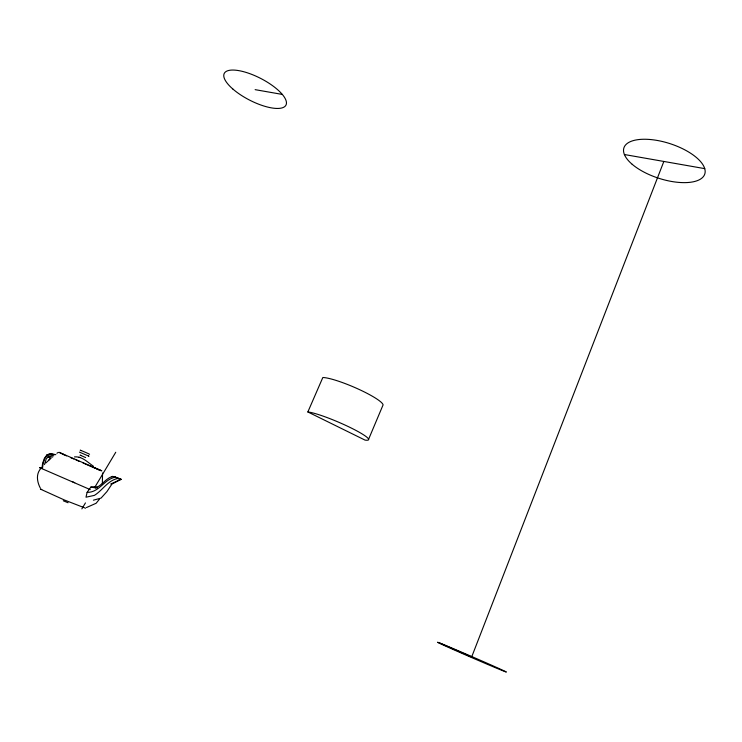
<?xml version="1.0" encoding="UTF-8"?>
<svg xmlns="http://www.w3.org/2000/svg" width="742" height="742" viewBox="0 0 742 742"><rect width="100%" height="100%" fill="white"/><g stroke="black" fill="none" stroke-linecap="round" stroke-linejoin="round"><path stroke-width="1.11" d="M102.544 472.979L102.368 483.645M42.034 467.831L42.591 463.416L44.427 458.259L47.015 454.781L50.252 453.816L54.435 454.735M42.526 467.942L43.277 462.887L44.863 458.445L47.061 455.653L49.927 454.967L53.684 455.866M44.52 464.566L46.18 459.01L47.97 456.905L50.475 456.497L52.691 457.091M97.202 487.142L95.245 486.659L90.839 487.095L87.12 492.345L85.998 497.205L94.392 495.378C102.934 490.156 108.128 479.694 118.785 478.349L121.057 479.276L110.725 484.007M663.84 161.45L471.643 657.022L440.034 643.147M368.598 439.273L383.085 404.891A34.345 5.342 23.2 0 0 357.932 388.901A34.345 5.342 23.2 0 0 322.835 377.493L307.856 411.958L365.027 440.099A34.559 4.266 23.2 0 0 350.734 427.772A34.559 4.266 23.2 0 0 307.856 411.958M81.87 508.882L85.441 502.918M94.948 487.03L115.752 452.258M41.357 467.933C35.672 473.619 36.952 481.614 40.291 488.041M93.418 500.182L101.051 498.095L106.913 491.621L111.903 484.136L121.057 479.276M99.419 499.208L96.117 503.271L86.452 507.565M48.731 460.105L50.521 458.009L47.97 456.905M45.865 462.943L51.189 458.064M115.576 477.57L113.6 476.503L115.863 477.236M56.911 453.241L58.238 452.425M90.839 487.095L95.57 487.902C102.192 485.351 105.865 478.154 112.803 476.364L118.21 478.497M111.69 476.744L112.858 476.457M87.12 492.345C99.011 492.744 104.195 479.332 115.075 477.236M95.57 487.902L97.36 487.763M74.488 456.896C82.232 456.154 87.667 462.377 93.436 466.236M47.015 454.781L51.476 453.761L55.854 454.688M85.534 508.196L64.498 500.034L40.411 489.126L41.747 489.442M255.127 89.652L282.331 94.429M624.393 154.522L704.761 168.638M113.767 476.772L115.631 477.44M118.766 478.525L120.974 479.323M89.569 454.28C88.762 453.659 76.945 448.678 81.064 450.617M88.484 456.042L89.003 456.237L79.45 452.119M118.785 478.349L113.6 476.503M85.655 457.573L80.09 455.143L80.757 455.467M118.479 478.748L120.77 479.629M42.155 468.573L39.576 467.636L90.246 489.618M63.283 500.767L68.069 502.761M62.282 454.085L66.53 455.876M95.217 468.081L101.802 470.818L59.091 452.332L63.645 454.447M70.768 457.684L73.95 459.048M75.981 459.929L79.032 461.246M83.058 462.989L95.57 468.471M72.679 481.808L74.738 482.717M96.516 468.888L100.495 470.66M79.737 457.526L79.06 457.202M232.793 88.975A34.688 12.178 27.2 0 0 285.345 106.013A34.688 12.178 27.2 0 0 247.197 72.762A34.688 12.178 27.2 0 0 232.793 88.975M453.279 649.519A37.202 0.482 23.4 0 0 505.923 671.937A37.202 0.482 23.4 0 0 456.33 649.927A37.202 0.482 23.4 0 0 453.279 649.519M632.203 164.316A42.507 18.207 17.9 0 0 702.238 177.802A42.507 18.207 17.9 0 0 658.627 140.702A42.507 18.207 17.9 0 0 632.203 164.316"/></g></svg>
